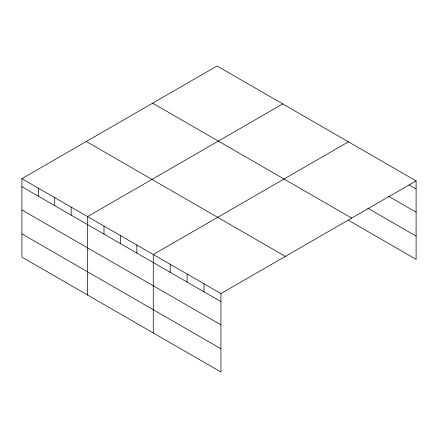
<?xml version="1.0" encoding="UTF-8"?>
<svg xmlns="http://www.w3.org/2000/svg" width="438" height="438" viewBox="0 0 438 438"><rect width="100%" height="100%" fill="white"/><g stroke="black" fill="none" stroke-linecap="round" stroke-linejoin="round"><path stroke-width="0.66" d="M220.944 324.848L220.944 293.58L21.9 178.666L21.9 257.095L220.944 372.01L220.944 324.848L21.9 209.933M21.9 178.666L217.056 65.99L416.1 180.905L416.1 259.334L348.424 220.265M282.74 103.916L87.584 216.586L87.584 295.015M348.424 141.835L153.267 254.511L153.267 332.935M220.944 293.58L416.1 180.905M409.097 184.902L416.1 188.942M388.681 196.344L416.1 212.173M367.679 208.149L416.1 236.104M152.654 103.176L351.698 218.091M86.302 141.485L285.346 256.4M21.9 186.703L220.944 301.618M21.9 233.865L220.944 348.779M204.02 283.813L204.02 291.85M187.103 274.046L187.103 282.083M170.185 264.278L170.185 272.316M136.848 245.028L136.848 253.065M120.423 235.551L120.423 243.588M104.003 226.068L104.003 234.106M71.164 207.108L71.164 215.146M54.739 197.626L54.739 205.663M38.32 188.148L38.32 196.186"/></g></svg>
